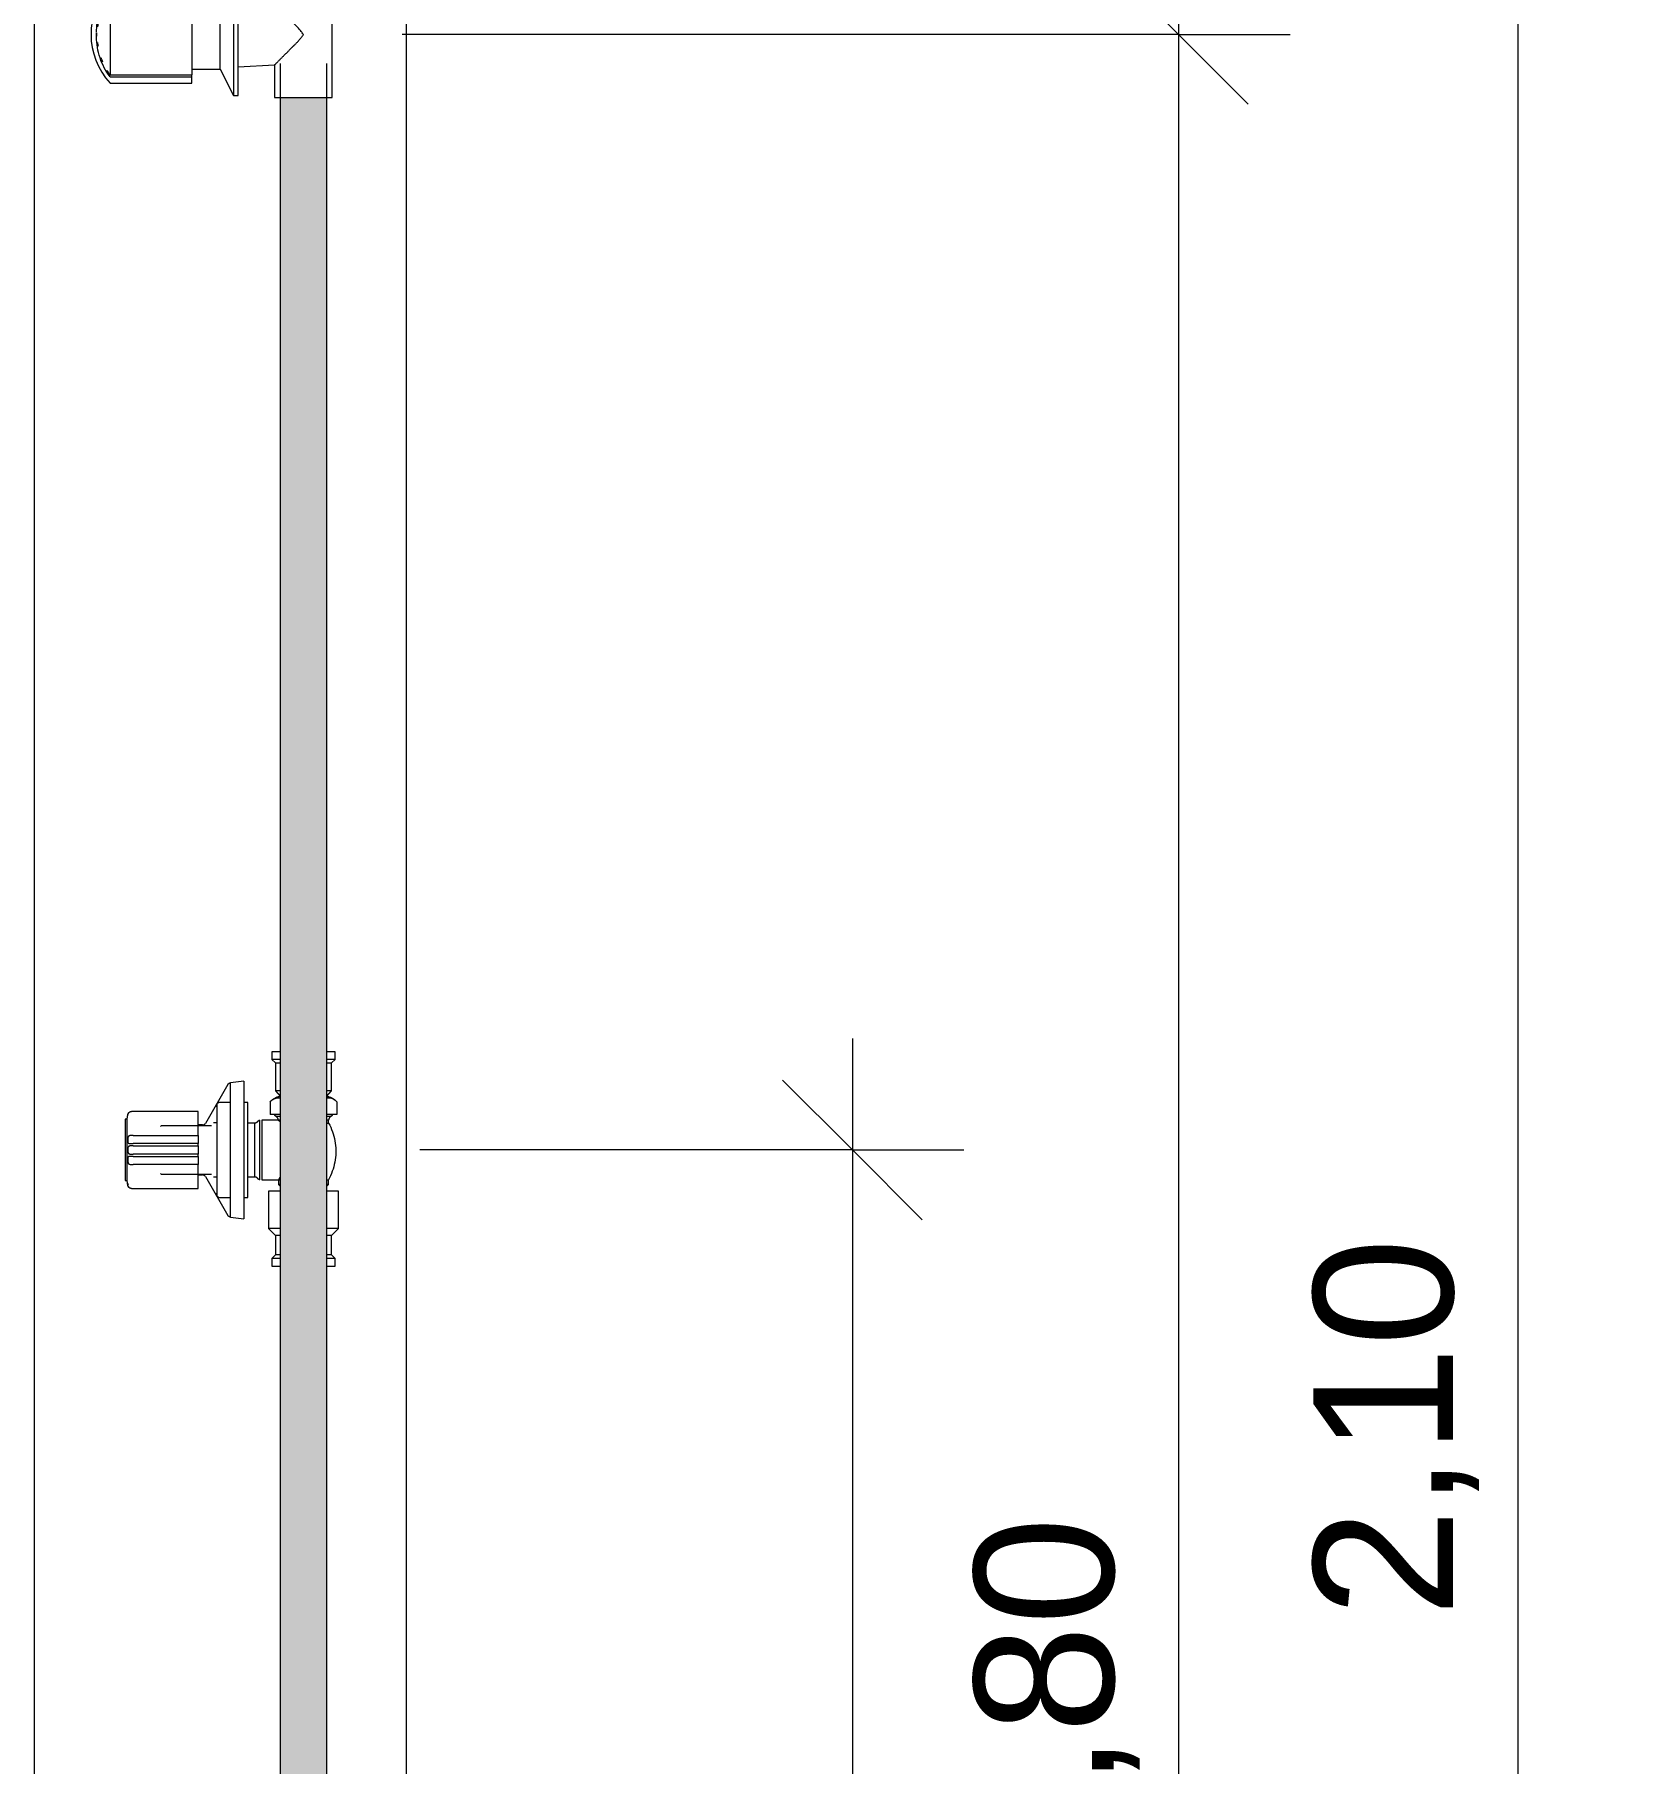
# Model space of a CAD drawing. Header units: metres. Extents: x -0.9 to 62, y -37.3 to 60.
# Drawn here: x 30.449 to 31.307, y 0.87 to 1.8 of the extents above; entities that cross this region are included whole.
import ezdxf

# ---------------------------------------------------------------- set-up
doc = ezdxf.new("R2010")
doc.units = ezdxf.units.M
for name, color, linetype, lineweight in [('A-ANNO-DIMS', 7, 'Continuous', 5), ('A-ANNO-DIMS-25', 7, 'Continuous', 5), ('A-DETL', 7, 'Continuous', 5), ('P-PIPE', 7, 'Continuous', 5), ('P-SANR-FIXT', 7, 'Continuous', 5)]:
    doc.layers.add(name, color=color, linetype=linetype, lineweight=lineweight)
doc.styles.add('Arial_2', font='arial.ttf', dxfattribs={"height": 0.075})
doc.dimstyles.new('Diagonal_-_2_mm_Arial_-_PRETO', dxfattribs={"dimscale": 0.3048, "dimtxt": 0.076519, "dimasz": 0.246063, "dimexe": 0.19685, "dimexo": 0.123031, "dimgap": 0.04101, "dimtad": 1, "dimrnd": 0.01, "dimzin": 0, "dimdsep": 46, "dimtxsty": 'Arial_2', "dimblk1": 'OBLIQUE', "dimblk2": 'OBLIQUE', "dimsah": 1, "dimcen": 0.09, "dimdle": 0.19685, "dimazin": 0, "dimtfac": 1, "dimtdec": 4, "dimtix": 1, "dimtmove": 0, "dimatfit": 3, "dimfxl": 1, "dimtvp": 1, "dimtolj": 1, "dimtzin": 0, "dimarcsym": 2})

# ---------------------------------------------------------------- blocks, each defined once
blk = doc.blocks.new('Registro de Gaveta - Agua Fria - MEP - Tigre - PVC Cromado - 25 mm-135403-CC')
at = {"layer": 'P-PIPE'}
for p, q in [((59.16769, 1.83283), (59.16061, 1.81864)), ((59.17022, 1.83283), (59.16769, 1.83283)), ((59.16769, 1.83283), (59.16769, 1.8)), ((59.17022, 1.8), (59.17022, 1.83283)), ((59.18983, 1.8338), (59.18983, 1.81628)), ((59.22083, 1.8338), (59.18983, 1.8338)), ((59.22083, 1.7662), (59.22083, 1.8338)), ((59.14533, 1.82609), (59.10133, 1.82609)), ((59.14533, 1.82187), (59.14533, 1.82609)), ((59.14533, 1.8227), (59.10133, 1.8227)), ((59.10133, 1.82187), (59.14533, 1.82187)), ((59.10133, 1.82159), (59.10133, 1.77841)), ((59.14533, 1.82159), (59.14533, 1.77841)), ((59.16061, 1.81864), (59.14533, 1.81864)), ((59.16061, 1.8), (59.16061, 1.81864)), ((59.18983, 1.81628), (59.17022, 1.81727)), ((59.16061, 1.78136), (59.16061, 1.8)), ((59.16769, 1.8), (59.16769, 1.76717)), ((59.17022, 1.76717), (59.17022, 1.8)), ((59.14533, 1.77813), (59.10133, 1.77813)), ((59.10133, 1.7773), (59.14533, 1.7773)), ((59.14533, 1.78136), (59.16061, 1.78136)), ((59.14533, 1.77391), (59.14533, 1.77813)), ((59.16061, 1.78136), (59.16769, 1.76717)), ((59.17022, 1.78273), (59.18983, 1.78372)), ((59.18983, 1.78372), (59.18983, 1.7662)), ((59.10133, 1.77391), (59.14533, 1.77391)), ((59.16769, 1.76717), (59.17022, 1.76717)), ((59.18983, 1.7662), (59.22083, 1.7662))]:
    blk.add_line(p, q, dxfattribs=at)
at = {"layer": 'P-PIPE', "flags": 128}
for points in [[(59.09405, 1.8013), (59.09407, 1.80236), (59.09416, 1.80381), (59.0943, 1.80525), (59.0945, 1.80668), (59.09476, 1.8081), (59.09508, 1.80952), (59.09545, 1.81092), (59.09588, 1.8123), (59.09636, 1.81366), (59.0969, 1.81501), (59.09749, 1.81633), (59.09813, 1.81762), (59.09882, 1.8189), (59.09957, 1.82014), (59.10036, 1.82135), (59.1012, 1.82253), (59.10133, 1.8227)], [(59.09404, 1.79909), (59.09404, 1.79909), (59.09404, 1.79909), (59.09404, 1.79909), (59.09404, 1.7991), (59.09404, 1.7991), (59.09404, 1.79911), (59.09404, 1.79912), (59.09404, 1.79913), (59.09404, 1.79914), (59.09404, 1.79916), (59.09404, 1.79917), (59.09404, 1.79919), (59.09404, 1.79921), (59.09404, 1.79922), (59.09404, 1.79925), (59.09404, 1.79927), (59.09404, 1.79929), (59.09404, 1.79931), (59.09404, 1.79934), (59.09404, 1.79936), (59.09404, 1.79939), (59.09404, 1.79942), (59.09404, 1.79945), (59.09404, 1.79948), (59.09404, 1.79951), (59.09404, 1.79954), (59.09404, 1.79957), (59.09404, 1.7996), (59.09404, 1.79963), (59.09404, 1.79967), (59.09404, 1.7997), (59.09404, 1.79974), (59.09404, 1.79977), (59.09404, 1.79981), (59.09404, 1.79984), (59.09404, 1.79988), (59.09404, 1.79992), (59.09404, 1.79995), (59.09404, 1.79999), (59.09404, 1.80003), (59.09404, 1.80006), (59.09404, 1.8001), (59.09404, 1.80014), (59.09404, 1.80017), (59.09404, 1.80021), (59.09404, 1.80024), (59.09404, 1.80028), (59.09404, 1.80031), (59.09404, 1.80035), (59.09404, 1.80038), (59.09404, 1.80041), (59.09404, 1.80045), (59.09404, 1.80048), (59.09404, 1.80051), (59.09404, 1.80054), (59.09404, 1.80057), (59.09404, 1.8006), (59.09404, 1.80062), (59.09404, 1.80065), (59.09404, 1.80067), (59.09404, 1.8007), (59.09404, 1.80072), (59.09404, 1.80074), (59.09404, 1.80076), (59.09404, 1.80078), (59.09404, 1.8008), (59.09404, 1.80082), (59.09404, 1.80083), (59.09404, 1.80085), (59.09404, 1.80086), (59.09404, 1.80087), (59.09404, 1.80088), (59.09404, 1.80089), (59.09404, 1.8009), (59.09404, 1.80091), (59.09404, 1.80091), (59.09404, 1.80091), (59.09404, 1.80091)], [(59.09404, 1.80091), (59.09404, 1.80091), (59.09404, 1.80091), (59.09404, 1.80091), (59.09404, 1.8009), (59.09404, 1.8009), (59.09404, 1.80089), (59.09404, 1.80088), (59.09404, 1.80087), (59.09404, 1.80086), (59.09404, 1.80084), (59.09404, 1.80083), (59.09404, 1.80081), (59.09404, 1.80079), (59.09404, 1.80078), (59.09404, 1.80075), (59.09404, 1.80073), (59.09404, 1.80071), (59.09404, 1.80069), (59.09404, 1.80066), (59.09404, 1.80064), (59.09404, 1.80061), (59.09404, 1.80058), (59.09404, 1.80055), (59.09404, 1.80052), (59.09404, 1.80049), (59.09404, 1.80046), (59.09404, 1.80043), (59.09404, 1.8004), (59.09404, 1.80037), (59.09404, 1.80033), (59.09404, 1.8003), (59.09404, 1.80026), (59.09404, 1.80023), (59.09404, 1.80019), (59.09404, 1.80016), (59.09404, 1.80012), (59.09404, 1.80008), (59.09404, 1.80005), (59.09404, 1.80001), (59.09404, 1.79997), (59.09404, 1.79994), (59.09404, 1.7999), (59.09404, 1.79986), (59.09404, 1.79983), (59.09404, 1.79979), (59.09404, 1.79976), (59.09404, 1.79972), (59.09404, 1.79969), (59.09404, 1.79965), (59.09404, 1.79962), (59.09404, 1.79959), (59.09404, 1.79955), (59.09404, 1.79952), (59.09404, 1.79949), (59.09404, 1.79946), (59.09404, 1.79943), (59.09404, 1.7994), (59.09404, 1.79938), (59.09404, 1.79935), (59.09404, 1.79933), (59.09404, 1.7993), (59.09404, 1.79928), (59.09404, 1.79926), (59.09404, 1.79924), (59.09404, 1.79922), (59.09404, 1.7992), (59.09404, 1.79918), (59.09404, 1.79917), (59.09404, 1.79915), (59.09404, 1.79914), (59.09404, 1.79913), (59.09404, 1.79912), (59.09404, 1.79911), (59.09404, 1.7991), (59.09404, 1.79909), (59.09404, 1.79909), (59.09404, 1.79909), (59.09404, 1.79909)], [(59.10133, 1.7773), (59.10048, 1.77847), (59.09968, 1.77968), (59.09893, 1.78092), (59.09823, 1.78218), (59.09758, 1.78347), (59.09698, 1.78479), (59.09644, 1.78613), (59.09595, 1.78749), (59.09551, 1.78887), (59.09513, 1.79027), (59.0948, 1.79168), (59.09454, 1.7931), (59.09433, 1.79454), (59.09417, 1.79598), (59.09408, 1.79742), (59.09404, 1.79887), (59.09404, 1.79909)]]:
    blk.add_lwpolyline(points, dxfattribs=at)
at = {"layer": 'P-PIPE'}
for centre, radius, start, end in [((59.12949, 1.8), 0.03839, 137.19068, 222.80932), ((59.13223, 1.8), 0.03786, 158.2336, 161.52118), ((59.13223, 1.8), 0.03786, 144.7241, 151.60526), ((59.13223, 1.8), 0.03786, 171.05278, 173.64206), ((59.13223, 1.8), 0.03786, 186.45419, 189.49511), ((59.13223, 1.8), 0.03786, 198.91604, 202.92375), ((59.13223, 1.8), 0.03786, 210.48327, 215.27618)]:
    blk.add_arc(centre, radius, start, end, dxfattribs=at)
for points, knots in [([(59.20533, 1.8), (59.20491, 1.80058), (59.20426, 1.80144), (59.20336, 1.80255), (59.20267, 1.80337), (59.20195, 1.80415), (59.20119, 1.8049), (59.20056, 1.80551), (59.20007, 1.806), (59.1997, 1.80637), (59.19934, 1.80674), (59.19885, 1.80723), (59.19825, 1.80783), (59.19754, 1.80854), (59.19685, 1.80924), (59.19616, 1.80993), (59.19549, 1.8106), (59.19484, 1.81125), (59.19422, 1.81188), (59.19362, 1.81249), (59.19303, 1.81307), (59.19248, 1.81361), (59.19198, 1.81412), (59.19152, 1.8146), (59.19109, 1.81502), (59.19071, 1.81539), (59.1904, 1.81571), (59.19016, 1.81596), (59.18993, 1.8162), (59.18984, 1.81628), (59.18983, 1.81628)], [0, 0, 0, 0, 0.071429, 0.107143, 0.142857, 0.178571, 0.214286, 0.25, 0.267857, 0.285714, 0.303571, 0.321429, 0.357143, 0.392857, 0.428571, 0.464286, 0.5, 0.535714, 0.571429, 0.607143, 0.642857, 0.678571, 0.714286, 0.75, 0.785714, 0.821429, 0.857143, 0.892857, 0.928571, 1, 1, 1, 1]), ([(59.18983, 1.78372), (59.18984, 1.78372), (59.18993, 1.7838), (59.19016, 1.78404), (59.1904, 1.78429), (59.19071, 1.78461), (59.19109, 1.78498), (59.19152, 1.7854), (59.19198, 1.78588), (59.19248, 1.78639), (59.19303, 1.78693), (59.19362, 1.78751), (59.19422, 1.78812), (59.19484, 1.78875), (59.19549, 1.7894), (59.19616, 1.79007), (59.19696, 1.79087), (59.19789, 1.79181), (59.19879, 1.79271), (59.19943, 1.79335), (59.19979, 1.79372), (59.20034, 1.79428), (59.2012, 1.7951), (59.20204, 1.79595), (59.20258, 1.79654), (59.20293, 1.79694), (59.20353, 1.79765), (59.20437, 1.7987), (59.20502, 1.79956), (59.20533, 1.8)], [0, 0, 0, 0, 0.071429, 0.107143, 0.142857, 0.178571, 0.214286, 0.25, 0.285714, 0.321429, 0.357143, 0.392857, 0.428571, 0.464286, 0.5, 0.535714, 0.571429, 0.625, 0.678571, 0.705357, 0.71875, 0.732143, 0.785714, 0.839286, 0.852679, 0.866071, 0.892857, 0.946429, 1, 1, 1, 1])]:
    blk.add_open_spline(points, degree=3, knots=knots, dxfattribs=at)
blk = doc.blocks.new('AF_Registro de Pressão - Ø3_4_ _25mm_-3434113-CC')
at = {"layer": 'P-PIPE'}
for p, q in [((59.16548, 1.2255), (59.15983, 1.2255)), ((59.16614, 1.2255), (59.1656, 1.2255)), ((59.17533, 1.2255), (59.17323, 1.2255)), ((59.17533, 1.2), (59.17533, 1.2255)), ((59.18743, 1.2259), (59.18743, 1.219)), ((59.19191, 1.219), (59.18743, 1.219)), ((59.19283, 1.219), (59.19191, 1.219)), ((59.21875, 1.219), (59.21783, 1.219)), ((59.22323, 1.219), (59.21875, 1.219)), ((59.22323, 1.2259), (59.22323, 1.219)), ((59.12873, 1.213), (59.1285, 1.2126)), ((59.15593, 1.213), (59.12873, 1.213)), ((59.1584, 1.21451), (59.15703, 1.21451)), ((59.17923, 1.2145), (59.17533, 1.2145)), ((59.17923, 1.2), (59.17923, 1.2145)), ((59.18183, 1.2), (59.18183, 1.216)), ((59.19183, 1.216), (59.18293, 1.216)), ((59.18293, 1.216), (59.18293, 1.2)), ((59.19027, 1.21826), (59.19259, 1.21826)), ((59.19183, 1.216), (59.19204, 1.216)), ((59.19273, 1.216), (59.19183, 1.216)), ((59.21883, 1.216), (59.21793, 1.216)), ((59.21793, 1.2145), (59.21883, 1.2145)), ((59.21807, 1.21826), (59.22039, 1.21826)), ((59.21883, 1.2145), (59.21883, 1.216)), ((59.17533, 1.1745), (59.17533, 1.2)), ((59.17923, 1.1855), (59.17923, 1.2)), ((59.18183, 1.184), (59.18183, 1.2)), ((59.18293, 1.2), (59.18293, 1.184)), ((59.12852, 1.18736), (59.12873, 1.187)), ((59.12873, 1.187), (59.15593, 1.187)), ((59.15703, 1.18549), (59.1584, 1.18549)), ((59.17533, 1.1855), (59.17923, 1.1855)), ((59.18293, 1.184), (59.19183, 1.184)), ((59.19183, 1.184), (59.19183, 1.1815)), ((59.19183, 1.1815), (59.19283, 1.1805)), ((59.19273, 1.1815), (59.19183, 1.1815)), ((59.19185, 1.18402), (59.19276, 1.18402)), ((59.21783, 1.1805), (59.21883, 1.1815)), ((59.21793, 1.18402), (59.21883, 1.18402)), ((59.21883, 1.1815), (59.21793, 1.1815)), ((59.21883, 1.1815), (59.21883, 1.18402)), ((59.15983, 1.1745), (59.16548, 1.1745)), ((59.1656, 1.1745), (59.16614, 1.1745)), ((59.17323, 1.1745), (59.17533, 1.1745))]:
    blk.add_line(p, q, dxfattribs=at)
at = {"layer": 'P-PIPE', "flags": 128}
for points in [[(59.18743, 1.2259), (59.18767, 1.22617), (59.18791, 1.22642), (59.18817, 1.22667), (59.18844, 1.2269), (59.18871, 1.22713), (59.189, 1.22734), (59.18929, 1.22754), (59.18959, 1.22773), (59.1899, 1.22791), (59.19021, 1.22807), (59.19053, 1.22822), (59.19086, 1.22836), (59.19119, 1.22849), (59.19153, 1.2286), (59.19187, 1.2287), (59.19221, 1.22878), (59.19256, 1.22885), (59.19283, 1.2289)], [(59.21783, 1.2289), (59.21818, 1.22884), (59.21853, 1.22876), (59.21887, 1.22868), (59.21921, 1.22857), (59.21955, 1.22846), (59.21988, 1.22833), (59.2202, 1.22819), (59.22052, 1.22803), (59.22083, 1.22787), (59.22114, 1.22769), (59.22144, 1.22749), (59.22173, 1.22729), (59.22201, 1.22708), (59.22228, 1.22685), (59.22255, 1.22661), (59.2228, 1.22636), (59.22305, 1.22611), (59.22323, 1.2259)], [(59.15883, 1.2245), (59.15883, 1.22454), (59.15883, 1.22458), (59.15883, 1.22462), (59.15884, 1.22466), (59.15885, 1.2247), (59.15885, 1.22474), (59.15886, 1.22478), (59.15888, 1.22481), (59.15889, 1.22485), (59.15891, 1.22489), (59.15892, 1.22493), (59.15894, 1.22496), (59.15896, 1.225), (59.15898, 1.22503), (59.159, 1.22506), (59.15902, 1.2251), (59.15905, 1.22513), (59.15907, 1.22516), (59.1591, 1.22519), (59.15913, 1.22522), (59.15916, 1.22525), (59.15919, 1.22527), (59.15922, 1.2253), (59.15925, 1.22532), (59.15929, 1.22534), (59.15932, 1.22536), (59.15936, 1.22538), (59.15939, 1.2254), (59.15943, 1.22542), (59.15947, 1.22543), (59.1595, 1.22545), (59.15954, 1.22546), (59.15958, 1.22547), (59.15962, 1.22548), (59.15966, 1.22549), (59.1597, 1.22549), (59.15974, 1.2255), (59.15978, 1.2255), (59.15982, 1.2255), (59.15983, 1.2255)], [(59.15883, 1.22317), (59.15883, 1.22347), (59.15883, 1.22373), (59.15883, 1.22396), (59.15883, 1.22414), (59.15883, 1.22429), (59.15883, 1.2244), (59.15883, 1.22447), (59.15883, 1.2245), (59.15883, 1.2245)], [(59.15883, 1.2245), (59.15883, 1.22448), (59.15883, 1.22442), (59.15883, 1.22432), (59.15883, 1.22419), (59.15883, 1.22401), (59.15883, 1.2238), (59.15883, 1.22354), (59.15883, 1.22325), (59.15883, 1.22293), (59.15883, 1.22256), (59.15883, 1.22216), (59.15883, 1.22173), (59.15883, 1.22126), (59.15883, 1.22076), (59.15883, 1.22022), (59.15883, 1.21965), (59.15883, 1.21905), (59.15883, 1.21842), (59.15883, 1.21776), (59.15883, 1.21707), (59.15883, 1.21635), (59.15883, 1.21561), (59.15883, 1.21484), (59.15883, 1.21405), (59.15883, 1.21324), (59.15883, 1.2124), (59.15883, 1.21155), (59.15883, 1.21067), (59.15883, 1.20978), (59.15883, 1.20888), (59.15883, 1.20796), (59.15883, 1.20702), (59.15883, 1.20608), (59.15883, 1.20513), (59.15883, 1.20416), (59.15883, 1.2032), (59.15883, 1.20222), (59.15883, 1.20124), (59.15883, 1.20026), (59.15883, 1.2)], [(59.19027, 1.21826), (59.19024, 1.21828), (59.19021, 1.2183), (59.19018, 1.21831), (59.19016, 1.21833), (59.19013, 1.21836), (59.1901, 1.21838), (59.19008, 1.2184), (59.19006, 1.21843), (59.19003, 1.21845), (59.19001, 1.21848), (59.18999, 1.2185), (59.18997, 1.21853), (59.18995, 1.21856), (59.18994, 1.21859), (59.18992, 1.21862), (59.18991, 1.21865), (59.18989, 1.21868), (59.18988, 1.21871), (59.18987, 1.21874), (59.18986, 1.21877), (59.18985, 1.21881), (59.18984, 1.21884), (59.18984, 1.21887), (59.18983, 1.21891), (59.18983, 1.21894), (59.18983, 1.21897), (59.18983, 1.219)], [(59.22083, 1.219), (59.22083, 1.21897), (59.22083, 1.21893), (59.22082, 1.2189), (59.22082, 1.21887), (59.22081, 1.21883), (59.22081, 1.2188), (59.2208, 1.21877), (59.22079, 1.21874), (59.22078, 1.2187), (59.22076, 1.21867), (59.22075, 1.21864), (59.22073, 1.21861), (59.22072, 1.21858), (59.2207, 1.21855), (59.22068, 1.21853), (59.22066, 1.2185), (59.22064, 1.21847), (59.22062, 1.21845), (59.2206, 1.21842), (59.22057, 1.2184), (59.22055, 1.21837), (59.22052, 1.21835), (59.2205, 1.21833), (59.22047, 1.21831), (59.22044, 1.21829), (59.22041, 1.21828), (59.22039, 1.21826)], [(59.17923, 1.2145), (59.17934, 1.21452), (59.17944, 1.21455), (59.17955, 1.21458), (59.17965, 1.21461), (59.17975, 1.21465), (59.17985, 1.21469), (59.17995, 1.21474), (59.18004, 1.21479), (59.18014, 1.21484), (59.18023, 1.2149), (59.18032, 1.21496), (59.1804, 1.21503), (59.18049, 1.21509), (59.18057, 1.21516), (59.18065, 1.21524), (59.18072, 1.21532), (59.18079, 1.2154), (59.18086, 1.21548), (59.18091, 1.21554)], [(59.18091, 1.21554), (59.18093, 1.21557), (59.18096, 1.21561), (59.181, 1.21564), (59.18103, 1.21568), (59.18106, 1.21571), (59.1811, 1.21574), (59.18113, 1.21577), (59.18117, 1.21579), (59.18121, 1.21582), (59.18125, 1.21584), (59.18129, 1.21587), (59.18133, 1.21589), (59.18137, 1.21591), (59.18141, 1.21592), (59.18146, 1.21594), (59.1815, 1.21595), (59.18155, 1.21596), (59.18159, 1.21598), (59.18164, 1.21598), (59.18168, 1.21599), (59.18173, 1.216), (59.18177, 1.216), (59.18182, 1.216), (59.18183, 1.216)], [(59.19183, 1.216), (59.19182, 1.21611), (59.19181, 1.21621), (59.19179, 1.21632), (59.19177, 1.21642), (59.19174, 1.21652), (59.19171, 1.21663), (59.19168, 1.21673), (59.19164, 1.21683), (59.1916, 1.21692), (59.19156, 1.21702), (59.19151, 1.21711), (59.19145, 1.21721), (59.1914, 1.2173), (59.19134, 1.21738), (59.19127, 1.21747), (59.19121, 1.21755), (59.19114, 1.21763), (59.19106, 1.21771), (59.19099, 1.21778), (59.19091, 1.21785), (59.19083, 1.21792), (59.19074, 1.21799), (59.19065, 1.21805), (59.19056, 1.2181), (59.19047, 1.21816), (59.19038, 1.21821), (59.19028, 1.21825), (59.19027, 1.21826)], [(59.22039, 1.21826), (59.22029, 1.21822), (59.2202, 1.21817), (59.22011, 1.21811), (59.22002, 1.21806), (59.21993, 1.218), (59.21985, 1.21793), (59.21976, 1.21787), (59.21968, 1.21779), (59.21961, 1.21772), (59.21953, 1.21764), (59.21946, 1.21757), (59.21939, 1.21748), (59.21933, 1.2174), (59.21927, 1.21731), (59.21921, 1.21722), (59.21916, 1.21713), (59.21911, 1.21704), (59.21906, 1.21694), (59.21902, 1.21684), (59.21898, 1.21674), (59.21895, 1.21664), (59.21892, 1.21654), (59.21889, 1.21644), (59.21887, 1.21633), (59.21885, 1.21623), (59.21884, 1.21612), (59.21883, 1.21602), (59.21883, 1.216)], [(59.21883, 1.2145), (59.21942, 1.21337), (59.21996, 1.21221), (59.22045, 1.21103), (59.2209, 1.20983), (59.2213, 1.20862), (59.22165, 1.20739), (59.22195, 1.20615), (59.2222, 1.2049), (59.2224, 1.20363), (59.22255, 1.20237), (59.22265, 1.20109), (59.22269, 1.19981), (59.22269, 1.19854), (59.22264, 1.19726), (59.22253, 1.19599), (59.22238, 1.19472), (59.22217, 1.19346), (59.22191, 1.19221), (59.2216, 1.19097), (59.22125, 1.18974), (59.22084, 1.18853), (59.22039, 1.18733), (59.21989, 1.18616), (59.21934, 1.185), (59.21883, 1.18402)], [(59.15883, 1.2), (59.15883, 1.19902), (59.15883, 1.19804), (59.15883, 1.19707), (59.15883, 1.1961), (59.15883, 1.19513), (59.15883, 1.19418), (59.15883, 1.19323), (59.15883, 1.19229), (59.15883, 1.19137), (59.15883, 1.19046), (59.15883, 1.18957), (59.15883, 1.18869), (59.15883, 1.18783), (59.15883, 1.18699), (59.15883, 1.18617), (59.15883, 1.18537), (59.15883, 1.1846), (59.15883, 1.18385), (59.15883, 1.18312), (59.15883, 1.18243), (59.15883, 1.18176), (59.15883, 1.18112), (59.15883, 1.18051), (59.15883, 1.17993), (59.15883, 1.17939), (59.15883, 1.17887), (59.15883, 1.17839), (59.15883, 1.17795), (59.15883, 1.17754), (59.15883, 1.17717), (59.15883, 1.17683), (59.15883, 1.17653), (59.15883, 1.17627), (59.15883, 1.17604), (59.15883, 1.17586), (59.15883, 1.17571), (59.15883, 1.1756), (59.15883, 1.17553), (59.15883, 1.1755), (59.15883, 1.1755)], [(59.18091, 1.18446), (59.18084, 1.18455), (59.18077, 1.18463), (59.1807, 1.18471), (59.18062, 1.18479), (59.18054, 1.18486), (59.18046, 1.18493), (59.18037, 1.185), (59.18029, 1.18506), (59.1802, 1.18512), (59.1801, 1.18518), (59.18001, 1.18523), (59.17991, 1.18528), (59.17982, 1.18532), (59.17972, 1.18536), (59.17961, 1.1854), (59.17951, 1.18543), (59.17941, 1.18546), (59.1793, 1.18549), (59.17923, 1.1855)], [(59.18183, 1.184), (59.18178, 1.184), (59.18174, 1.184), (59.18169, 1.18401), (59.18165, 1.18401), (59.1816, 1.18402), (59.18156, 1.18403), (59.18151, 1.18404), (59.18147, 1.18406), (59.18142, 1.18407), (59.18138, 1.18409), (59.18134, 1.18411), (59.1813, 1.18413), (59.18126, 1.18415), (59.18122, 1.18418), (59.18118, 1.1842), (59.18114, 1.18423), (59.1811, 1.18426), (59.18107, 1.18429), (59.18103, 1.18432), (59.181, 1.18435), (59.18097, 1.18438), (59.18094, 1.18442), (59.18091, 1.18446), (59.18091, 1.18446)], [(59.15883, 1.1755), (59.15883, 1.17552), (59.15883, 1.17558), (59.15883, 1.17568), (59.15883, 1.17581), (59.15883, 1.17599), (59.15883, 1.1762), (59.15883, 1.17646), (59.15883, 1.17675)], [(59.15983, 1.1745), (59.15979, 1.1745), (59.15975, 1.1745), (59.15971, 1.17451), (59.15967, 1.17451), (59.15963, 1.17452), (59.15959, 1.17453), (59.15955, 1.17454), (59.15951, 1.17455), (59.15948, 1.17456), (59.15944, 1.17458), (59.1594, 1.17459), (59.15937, 1.17461), (59.15933, 1.17463), (59.1593, 1.17465), (59.15926, 1.17467), (59.15923, 1.1747), (59.1592, 1.17472), (59.15917, 1.17475), (59.15914, 1.17477), (59.15911, 1.1748), (59.15908, 1.17483), (59.15906, 1.17486), (59.15903, 1.17489), (59.15901, 1.17493), (59.15898, 1.17496), (59.15896, 1.17499), (59.15894, 1.17503), (59.15893, 1.17506), (59.15891, 1.1751), (59.15889, 1.17514), (59.15888, 1.17518), (59.15887, 1.17521), (59.15886, 1.17525), (59.15885, 1.17529), (59.15884, 1.17533), (59.15883, 1.17537), (59.15883, 1.17541), (59.15883, 1.17545), (59.15883, 1.17549), (59.15883, 1.1755)]]:
    blk.add_lwpolyline(points, dxfattribs=at)
at = {"layer": 'P-PIPE'}
for points, knots in [([(59.19284, 1.22782), (59.19254, 1.22786), (59.19185, 1.22789), (59.19095, 1.22783), (59.19017, 1.22767), (59.1896, 1.22747), (59.18905, 1.22718), (59.18831, 1.22672), (59.18778, 1.22626), (59.18743, 1.2259)], [0.4009612, 0.4009612, 0.4009612, 0.4009612, 0.5, 0.625, 0.6875, 0.75, 0.8125, 0.875, 1, 1, 1, 1]), ([(59.22323, 1.2259), (59.22287, 1.22626), (59.22234, 1.22672), (59.22161, 1.22718), (59.22087, 1.22756), (59.21992, 1.22783), (59.21885, 1.22789), (59.21814, 1.22785), (59.21782, 1.22781)], [0, 0, 0, 0, 0.125, 0.1875, 0.25, 0.375, 0.5, 0.6015916, 0.6015916, 0.6015916, 0.6015916]), ([(59.19278, 1.21521), (59.19268, 1.21528), (59.19228, 1.21562), (59.19191, 1.21593), (59.19183, 1.216), (59.19183, 1.216)], [0.1443735, 0.1443735, 0.1443735, 0.1443735, 0.2, 0.4, 0.4997712, 0.4997712, 0.4997712, 0.4997712]), ([(59.19277, 1.18549), (59.19276, 1.18546), (59.19257, 1.18516), (59.19212, 1.18444), (59.19191, 1.18409), (59.19185, 1.18402)], [-0.3105644, -0.3105644, -0.3105644, -0.3105644, -0.3, -0.2, 0, 0, 0, 0])]:
    blk.add_open_spline(points, degree=3, knots=knots, dxfattribs=at)
at = {"layer": 'P-SANR-FIXT'}
for p, q in [((59.17323, 1.23696), (59.16614, 1.23611)), ((59.17323, 1.23696), (59.17323, 1.16304)), ((59.16467, 1.23523), (59.1526, 1.21432)), ((59.16614, 1.23488), (59.16614, 1.23611)), ((59.16614, 1.16389), (59.16614, 1.23477)), ((59.11057, 1.21648), (59.11091, 1.21904)), ((59.11371, 1.22068), (59.11281, 1.22068)), ((59.14871, 1.22068), (59.11371, 1.22068)), ((59.14871, 1.20783), (59.14871, 1.22068)), ((59.11057, 1.21648), (59.10948, 1.21648)), ((59.10948, 1.21648), (59.10948, 1.18352)), ((59.11057, 1.18352), (59.11057, 1.21648)), ((59.15105, 1.21343), (59.14871, 1.21343)), ((59.11371, 1.20783), (59.11281, 1.20783)), ((59.11281, 1.20353), (59.11371, 1.20353)), ((59.11371, 1.20224), (59.11281, 1.20224)), ((59.11371, 1.20783), (59.14871, 1.20783)), ((59.14871, 1.20353), (59.11371, 1.20353)), ((59.11371, 1.20224), (59.14871, 1.20224)), ((59.14871, 1.20783), (59.14871, 1.20356)), ((59.14871, 1.20224), (59.14871, 1.20353)), ((59.14871, 1.20224), (59.14871, 1.19776)), ((59.11281, 1.19776), (59.11371, 1.19776)), ((59.11371, 1.19647), (59.11281, 1.19647)), ((59.11281, 1.19217), (59.11371, 1.19217)), ((59.14871, 1.19776), (59.11371, 1.19776)), ((59.11371, 1.19647), (59.14871, 1.19647)), ((59.14871, 1.19217), (59.11371, 1.19217)), ((59.14871, 1.19647), (59.14871, 1.19776)), ((59.14871, 1.19646), (59.14871, 1.19217)), ((59.14871, 1.17932), (59.14871, 1.19217)), ((59.10948, 1.18352), (59.11057, 1.18352)), ((59.11091, 1.18096), (59.11057, 1.18352)), ((59.14871, 1.18657), (59.15105, 1.18657)), ((59.1526, 1.18568), (59.16467, 1.16477)), ((59.11281, 1.17932), (59.11371, 1.17932)), ((59.11371, 1.17932), (59.14871, 1.17932)), ((59.16614, 1.16389), (59.17323, 1.16304))]:
    blk.add_line(p, q, dxfattribs=at)
at = {"layer": 'P-SANR-FIXT', "flags": 128}
for points in [[(59.16467, 1.23523), (59.16471, 1.23529), (59.16475, 1.23535), (59.16479, 1.2354), (59.16483, 1.23546), (59.16488, 1.23551), (59.16493, 1.23557), (59.16498, 1.23562), (59.16503, 1.23566), (59.16508, 1.23571), (59.16514, 1.23575), (59.1652, 1.2358), (59.16526, 1.23584), (59.16532, 1.23587), (59.16538, 1.23591), (59.16544, 1.23594), (59.16551, 1.23597), (59.16557, 1.23599), (59.16564, 1.23602), (59.16571, 1.23604), (59.16577, 1.23606), (59.16584, 1.23608), (59.16591, 1.23609), (59.16598, 1.2361), (59.16605, 1.23611), (59.16612, 1.23611), (59.16614, 1.23611)], [(59.11091, 1.21904), (59.11092, 1.21911), (59.11094, 1.21919), (59.11095, 1.21926), (59.11098, 1.21934), (59.111, 1.21941), (59.11103, 1.21948), (59.11106, 1.21955), (59.11109, 1.21962), (59.11113, 1.21969), (59.11117, 1.21976), (59.11121, 1.21982), (59.11125, 1.21988), (59.1113, 1.21995), (59.11134, 1.22), (59.1114, 1.22006), (59.11145, 1.22012), (59.1115, 1.22017), (59.11156, 1.22022), (59.11162, 1.22027), (59.11168, 1.22032), (59.11175, 1.22036), (59.11181, 1.2204), (59.11188, 1.22044), (59.11194, 1.22048), (59.11201, 1.22051), (59.11208, 1.22054), (59.11216, 1.22057), (59.11223, 1.22059), (59.1123, 1.22062), (59.11238, 1.22063), (59.11245, 1.22065), (59.11253, 1.22066), (59.1126, 1.22067), (59.11268, 1.22068), (59.11276, 1.22068), (59.11281, 1.22068)], [(59.15105, 1.21343), (59.15113, 1.21343), (59.1512, 1.21343), (59.15127, 1.21344), (59.15134, 1.21345), (59.15141, 1.21346), (59.15148, 1.21348), (59.15155, 1.2135), (59.15162, 1.21352), (59.15168, 1.21354), (59.15175, 1.21357), (59.15182, 1.2136), (59.15188, 1.21363), (59.15194, 1.21366), (59.152, 1.2137), (59.15206, 1.21374), (59.15212, 1.21378), (59.15218, 1.21383), (59.15223, 1.21387), (59.15229, 1.21392), (59.15234, 1.21397), (59.15239, 1.21402), (59.15243, 1.21408), (59.15248, 1.21413), (59.15252, 1.21419), (59.15256, 1.21425), (59.1526, 1.21431), (59.1526, 1.21432)], [(59.1526, 1.18568), (59.15257, 1.18574), (59.15253, 1.1858), (59.15249, 1.18586), (59.15244, 1.18591), (59.15239, 1.18597), (59.15235, 1.18602), (59.1523, 1.18607), (59.15224, 1.18612), (59.15219, 1.18617), (59.15213, 1.18621), (59.15207, 1.18625), (59.15202, 1.18629), (59.15195, 1.18633), (59.15189, 1.18636), (59.15183, 1.1864), (59.15176, 1.18643), (59.1517, 1.18645), (59.15163, 1.18648), (59.15156, 1.1865), (59.15149, 1.18652), (59.15142, 1.18653), (59.15135, 1.18655), (59.15128, 1.18656), (59.15121, 1.18656), (59.15114, 1.18657), (59.15107, 1.18657), (59.15105, 1.18657)], [(59.11281, 1.17932), (59.11273, 1.17932), (59.11266, 1.17932), (59.11258, 1.17933), (59.1125, 1.17934), (59.11243, 1.17935), (59.11235, 1.17937), (59.11228, 1.17939), (59.11221, 1.17941), (59.11213, 1.17944), (59.11206, 1.17947), (59.11199, 1.1795), (59.11192, 1.17953), (59.11186, 1.17957), (59.11179, 1.17961), (59.11172, 1.17965), (59.11166, 1.1797), (59.1116, 1.17974), (59.11154, 1.17979), (59.11149, 1.17985), (59.11143, 1.1799), (59.11138, 1.17996), (59.11133, 1.18001), (59.11128, 1.18007), (59.11124, 1.18014), (59.11119, 1.1802), (59.11115, 1.18027), (59.11112, 1.18033), (59.11108, 1.1804), (59.11105, 1.18047), (59.11102, 1.18054), (59.11099, 1.18061), (59.11097, 1.18069), (59.11095, 1.18076), (59.11093, 1.18084), (59.11092, 1.18091), (59.11091, 1.18096)], [(59.16614, 1.16389), (59.16607, 1.16389), (59.16599, 1.1639), (59.16592, 1.16391), (59.16585, 1.16392), (59.16579, 1.16394), (59.16572, 1.16396), (59.16565, 1.16398), (59.16558, 1.164), (59.16552, 1.16403), (59.16545, 1.16406), (59.16539, 1.16409), (59.16533, 1.16412), (59.16527, 1.16416), (59.16521, 1.1642), (59.16515, 1.16424), (59.16509, 1.16428), (59.16504, 1.16433), (59.16499, 1.16438), (59.16494, 1.16443), (59.16489, 1.16448), (59.16484, 1.16453), (59.1648, 1.16459), (59.16475, 1.16464), (59.16472, 1.1647), (59.16468, 1.16476), (59.16467, 1.16477)]]:
    blk.add_lwpolyline(points, dxfattribs=at)
at = {"layer": 'P-SANR-FIXT'}
for points in [[(59.11088, 1.21839), (59.11088, 1.21847), (59.11089, 1.21858), (59.11091, 1.2187)], [(59.11096, 1.21902), (59.11098, 1.21908), (59.11101, 1.21919), (59.11108, 1.21938), (59.11118, 1.21956), (59.11125, 1.21968), (59.1113, 1.21973)], [(59.11091, 1.20626), (59.11088, 1.2059), (59.11085, 1.20515), (59.11088, 1.2045), (59.11091, 1.20423)], [(59.11091, 1.20082), (59.1109, 1.20064), (59.11088, 1.20028), (59.11088, 1.19972), (59.1109, 1.19936), (59.11091, 1.19918)], [(59.11088, 1.18187), (59.11088, 1.18187), (59.11089, 1.18185), (59.11091, 1.18181)], [(59.11091, 1.18181), (59.11091, 1.18179), (59.11092, 1.18175), (59.11096, 1.18167), (59.11101, 1.18157), (59.11106, 1.1815), (59.11109, 1.18146)]]:
    blk.add_open_spline(points, degree=3, dxfattribs=at)
for points, knots in [([(59.11281, 1.20783), (59.11266, 1.20783), (59.11237, 1.20781), (59.11195, 1.20774), (59.11164, 1.20762), (59.11143, 1.20748), (59.11127, 1.20734), (59.11115, 1.20718), (59.11106, 1.20701), (59.11101, 1.20688), (59.11097, 1.20673), (59.11093, 1.20653), (59.11091, 1.20637), (59.11091, 1.20626)], [0, 0, 0, 0, 0.142857, 0.285714, 0.428571, 0.5, 0.571429, 0.678571, 0.732143, 0.785714, 0.839286, 0.892857, 1, 1, 1, 1]), ([(59.11091, 1.20423), (59.11091, 1.20418), (59.11092, 1.20408), (59.11096, 1.20394), (59.11101, 1.20383), (59.11108, 1.20373), (59.11118, 1.20365), (59.11133, 1.20358), (59.11163, 1.20352), (59.11215, 1.20352), (59.11259, 1.20353), (59.11281, 1.20353)], [0, 0, 0, 0, 0.071429, 0.142857, 0.214286, 0.285714, 0.357143, 0.428571, 0.571429, 0.785714, 1, 1, 1, 1]), ([(59.11281, 1.20224), (59.11265, 1.20224), (59.11235, 1.20223), (59.11191, 1.20218), (59.1116, 1.20209), (59.11139, 1.20197), (59.11123, 1.20185), (59.11112, 1.2017), (59.11104, 1.20155), (59.111, 1.20142), (59.11096, 1.20128), (59.11093, 1.20108), (59.11091, 1.20093), (59.11091, 1.20082)], [0, 0, 0, 0, 0.142857, 0.285714, 0.428571, 0.5, 0.571429, 0.678571, 0.732143, 0.785714, 0.839286, 0.892857, 1, 1, 1, 1]), ([(59.11091, 1.19583), (59.11088, 1.19561), (59.11086, 1.19515), (59.11086, 1.19437), (59.11089, 1.1939), (59.11091, 1.19367)], [0, 0, 0, 0, 0.4, 0.7, 1, 1, 1, 1]), ([(59.11091, 1.19918), (59.11091, 1.19911), (59.11092, 1.19897), (59.11095, 1.19877), (59.11099, 1.1986), (59.11104, 1.19845), (59.11112, 1.1983), (59.11123, 1.19815), (59.11139, 1.19803), (59.11157, 1.19793), (59.11177, 1.19786), (59.11197, 1.19782), (59.11229, 1.19778), (59.11257, 1.19776), (59.11281, 1.19776)], [0, 0, 0, 0, 0.071429, 0.142857, 0.214286, 0.267857, 0.321429, 0.428571, 0.5, 0.571429, 0.678571, 0.732143, 0.785714, 1, 1, 1, 1]), ([(59.11281, 1.19647), (59.11264, 1.19647), (59.1123, 1.19648), (59.11183, 1.19649), (59.1115, 1.19647), (59.11128, 1.19642), (59.11115, 1.19635), (59.11105, 1.19627), (59.11098, 1.19615), (59.11093, 1.19601), (59.11091, 1.19589), (59.11091, 1.19583)], [0, 0, 0, 0, 0.166667, 0.333333, 0.5, 0.583333, 0.666667, 0.75, 0.833333, 0.916667, 1, 1, 1, 1]), ([(59.11091, 1.19367), (59.11091, 1.19359), (59.11093, 1.19342), (59.11098, 1.19319), (59.11105, 1.19298), (59.11115, 1.19279), (59.11128, 1.19262), (59.1115, 1.19244), (59.11183, 1.19229), (59.1123, 1.19219), (59.11264, 1.19217), (59.11281, 1.19217)], [0, 0, 0, 0, 0.083333, 0.166667, 0.25, 0.333333, 0.416667, 0.5, 0.666667, 0.833333, 1, 1, 1, 1]), ([(59.11091, 1.1813), (59.11088, 1.18154), (59.11086, 1.18181), (59.11087, 1.18187), (59.11088, 1.18187)], [0, 0, 0, 0, 0.5, 0.75, 0.75, 0.75, 0.75]), ([(59.11159, 1.17995), (59.11154, 1.18), (59.11143, 1.1801), (59.11127, 1.18029), (59.11115, 1.18049), (59.11106, 1.18067), (59.11101, 1.18081), (59.11097, 1.18094), (59.11093, 1.18111), (59.11091, 1.18123), (59.11091, 1.1813)], [0.4285714, 0.4285714, 0.4285714, 0.4285714, 0.5, 0.5714286, 0.6785714, 0.7321429, 0.7857143, 0.8392857, 0.8928571, 1, 1, 1, 1])]:
    blk.add_open_spline(points, degree=3, knots=knots, dxfattribs=at)
blk = doc.blocks.new('AN_AF_Soldavel_Adaptador Curto com Bolsa e Rosca - Standard-3502186-CC')
at = {"layer": 'P-PIPE'}
for p, q in [((59.18833, 1.25274), (59.18833, 1.24874)), ((59.19276, 1.25274), (59.18833, 1.25274)), ((59.18833, 1.24874), (59.19028, 1.24684)), ((59.19264, 1.24874), (59.18833, 1.24874)), ((59.19028, 1.24684), (59.19028, 1.23189)), ((59.19028, 1.24684), (59.19273, 1.24684)), ((59.22233, 1.25274), (59.2179, 1.25274)), ((59.21793, 1.24684), (59.22038, 1.24684)), ((59.22233, 1.24874), (59.21802, 1.24874)), ((59.22038, 1.24684), (59.22233, 1.24874)), ((59.22038, 1.23189), (59.22038, 1.24684)), ((59.22233, 1.24874), (59.22233, 1.25274)), ((59.19028, 1.23189), (59.19283, 1.22899)), ((59.19273, 1.23189), (59.19028, 1.23189)), ((59.21783, 1.22899), (59.22038, 1.23189)), ((59.22038, 1.23189), (59.21793, 1.23189))]:
    blk.add_line(p, q, dxfattribs=at)
blk = doc.blocks.new('AN_AF_Soldavel_Luva com Bucha de Latao - Standard-3434359-CC')
at = {"layer": 'P-PIPE'}
for p, q in [((59.18653, 1.17775), (59.18653, 1.15775)), ((59.19276, 1.17775), (59.18653, 1.17775)), ((59.22413, 1.17775), (59.2179, 1.17775)), ((59.22413, 1.15775), (59.22413, 1.17775)), ((59.18653, 1.15775), (59.19023, 1.15405)), ((59.19275, 1.15775), (59.18653, 1.15775)), ((59.19023, 1.15405), (59.19023, 1.14355)), ((59.19273, 1.15405), (59.19023, 1.15405)), ((59.22413, 1.15775), (59.21791, 1.15775)), ((59.22043, 1.15405), (59.21793, 1.15405)), ((59.22043, 1.15405), (59.22413, 1.15775)), ((59.22043, 1.14355), (59.22043, 1.15405)), ((59.19023, 1.14355), (59.18823, 1.14155)), ((59.18823, 1.14155), (59.18823, 1.13755)), ((59.19264, 1.14155), (59.18823, 1.14155)), ((59.18823, 1.13755), (59.19277, 1.13755)), ((59.19273, 1.14355), (59.19023, 1.14355)), ((59.21789, 1.13755), (59.22243, 1.13755)), ((59.22043, 1.14355), (59.21793, 1.14355)), ((59.22243, 1.14155), (59.21802, 1.14155)), ((59.22243, 1.14155), (59.22043, 1.14355)), ((59.22243, 1.13755), (59.22243, 1.14155))]:
    blk.add_line(p, q, dxfattribs=at)
blk = doc.blocks.new('DIMBLOCK16-CC')
at = {"layer": 'A-ANNO-DIMS-25'}
for p, q in [((30.88875, 1.26), (30.88875, -0.06)), ((30.88875, 1.2), (30.65612, 1.2)), ((30.88875, 1.2), (30.94875, 1.2)), ((30.88875, 0), (30.82875, 0)), ((30.88875, 0), (30.93151, 0))]:
    blk.add_line(p, q, dxfattribs=at)
at = {"layer": 'A-ANNO-DIMS-25', "lineweight": 20}
for p, q in [((30.88875, 1.2), (30.85125, 1.2375)), ((30.88875, 1.2), (30.92625, 1.1625)), ((30.88875, 0), (30.85125, 0.0375)), ((30.88875, 0), (30.92625, -0.0375))]:
    blk.add_line(p, q, dxfattribs=at)
at = {"layer": 'A-ANNO-DIMS-25', "color": 0, "insert": (30.77888, 0.49876), "char_height": 0.075, "width": 0.2429787, "attachment_point": 1, "rotation": 90, "line_spacing_factor": 0.941778, "style": 'Arial_2'}
blk.add_mtext('1,20', dxfattribs=at)
blk = doc.blocks.new('_Oblique')
at = {"color": 0, "linetype": 'ByBlock', "lineweight": -2}
blk.add_line((-0.5, -0.5), (0.5, 0.5), dxfattribs=at)
blk = doc.blocks.new('DIMBLOCK17-CC')
at = {"layer": 'A-ANNO-DIMS-25'}
for p, q in [((31.06408, 1.86), (31.06408, -0.06)), ((31.06408, 1.8), (30.64662, 1.8)), ((31.06408, 1.8), (31.12408, 1.8)), ((31.06408, 0), (30.93151, 0)), ((31.06408, 0), (31.12408, 0))]:
    blk.add_line(p, q, dxfattribs=at)
at = {"layer": 'A-ANNO-DIMS-25', "lineweight": 20}
for p, q in [((31.06408, 1.8), (31.02658, 1.8375)), ((31.06408, 1.8), (31.10158, 1.7625)), ((31.06408, 0), (31.02658, 0.0375)), ((31.06408, 0), (31.10158, -0.0375))]:
    blk.add_line(p, q, dxfattribs=at)
at = {"layer": 'A-ANNO-DIMS-25', "color": 0, "insert": (30.95421, 0.79876), "char_height": 0.075, "width": 0.2429787, "attachment_point": 1, "rotation": 90, "line_spacing_factor": 0.941778, "style": 'Arial_2'}
blk.add_mtext('1,80', dxfattribs=at)
blk = doc.blocks.new('DIMBLOCK18-CC')
at = {"layer": 'A-ANNO-DIMS-25'}
for p, q in [((31.24653, 2.16), (31.24653, -0.06)), ((31.24653, 2.1), (30.59762, 2.1)), ((31.24653, 2.1), (31.30653, 2.1)), ((31.24653, 0), (30.93151, 0)), ((31.24653, 0), (31.30653, 0))]:
    blk.add_line(p, q, dxfattribs=at)
at = {"layer": 'A-ANNO-DIMS-25', "lineweight": 20}
for p, q in [((31.24653, 2.1), (31.20903, 2.1375)), ((31.24653, 2.1), (31.28403, 2.0625)), ((31.24653, 0), (31.20903, 0.0375)), ((31.24653, 0), (31.28403, -0.0375))]:
    blk.add_line(p, q, dxfattribs=at)
at = {"layer": 'A-ANNO-DIMS-25', "color": 0, "insert": (31.13666, 0.94876), "char_height": 0.075, "width": 0.2429787, "attachment_point": 1, "rotation": 90, "line_spacing_factor": 0.941778, "style": 'Arial_2'}
blk.add_mtext('2,10', dxfattribs=at)

msp = doc.modelspace()

# ---------------------------------------------------------------- hatches: boundary and pattern name
at = {"layer": 'P-PIPE', "true_color": 0x00ffff}
for points in [[(30.58117, 0.66739), (30.59362, 0.66739), (30.59357, 1.7662), (30.58112, 1.7662), (30.58113, 0.66739)], [(30.59992, 0.66739), (30.60612, 0.66739), (30.60611, 1.7662), (30.59362, 1.7662), (30.59362, 0.66739), (30.59987, 0.66739)]]:
    msp.add_hatch(color=4, dxfattribs=at).paths.add_polyline_path(points)

# ---------------------------------------------------------------- linework, layer by layer
at = {"layer": 'A-DETL', "color": 9, "true_color": 0xc0c0c0}
for p, q in [((30.44905, 0), (30.44905, 4.95)), ((30.64905, -0.05), (30.64905, 4.95))]:
    msp.add_line(p, q, dxfattribs=at)
at = {"layer": 'P-PIPE'}
for p, q in [((30.58112, 1.78443), (30.58112, 0.64699)), ((30.60612, 0.64699), (30.60612, 1.78443))]:
    msp.add_line(p, q, dxfattribs=at)

# ---------------------------------------------------------------- block references
for name in ['Registro de Gaveta - Agua Fria - MEP - Tigre - PVC Cromado - 25 mm-135403-CC', 'AN_AF_Soldavel_Adaptador Curto com Bolsa e Rosca - Standard-3502186-CC', 'AF_Registro de Pressão - Ø3_4_ _25mm_-3434113-CC', 'AN_AF_Soldavel_Luva com Bucha de Latao - Standard-3434359-CC']:
    msp.add_blockref(name, (-28.61171, 0), dxfattribs=at)

# ---------------------------------------------------------------- dimensions: what is measured, and where the dimension line sits
at = {"layer": 'A-ANNO-DIMS'}
for base, p1, p2, override, picture, middle in [((31.24653, 0), (30.56012, 2.1), (30.89897, 0), {"dimpost": '<>', "dimfxl": 2.127162}, 'DIMBLOCK18-CC', (31.19573, 1.05)), ((31.06408, 0), (30.60912, 1.8), (30.89897, 0), {"dimpost": '<>', "dimfxl": 1.823188}, 'DIMBLOCK17-CC', (31.01328, 0.9)), ((30.88875, 0), (30.61862, 1.2), (30.94178, 0), {"dimpost": '<>', "dimfxl": 1.242753}, 'DIMBLOCK16-CC', (30.83796, 0.6))]:
    dim = msp.add_linear_dim(base=base, p1=p1, p2=p2, angle=90, dimstyle='Diagonal_-_2_mm_Arial_-_PRETO', override=override, dxfattribs=at)
    dim.commit()
    dim.dimension.update_dxf_attribs({"geometry": picture, "text_midpoint": middle})

doc.saveas('drawing.dxf')
